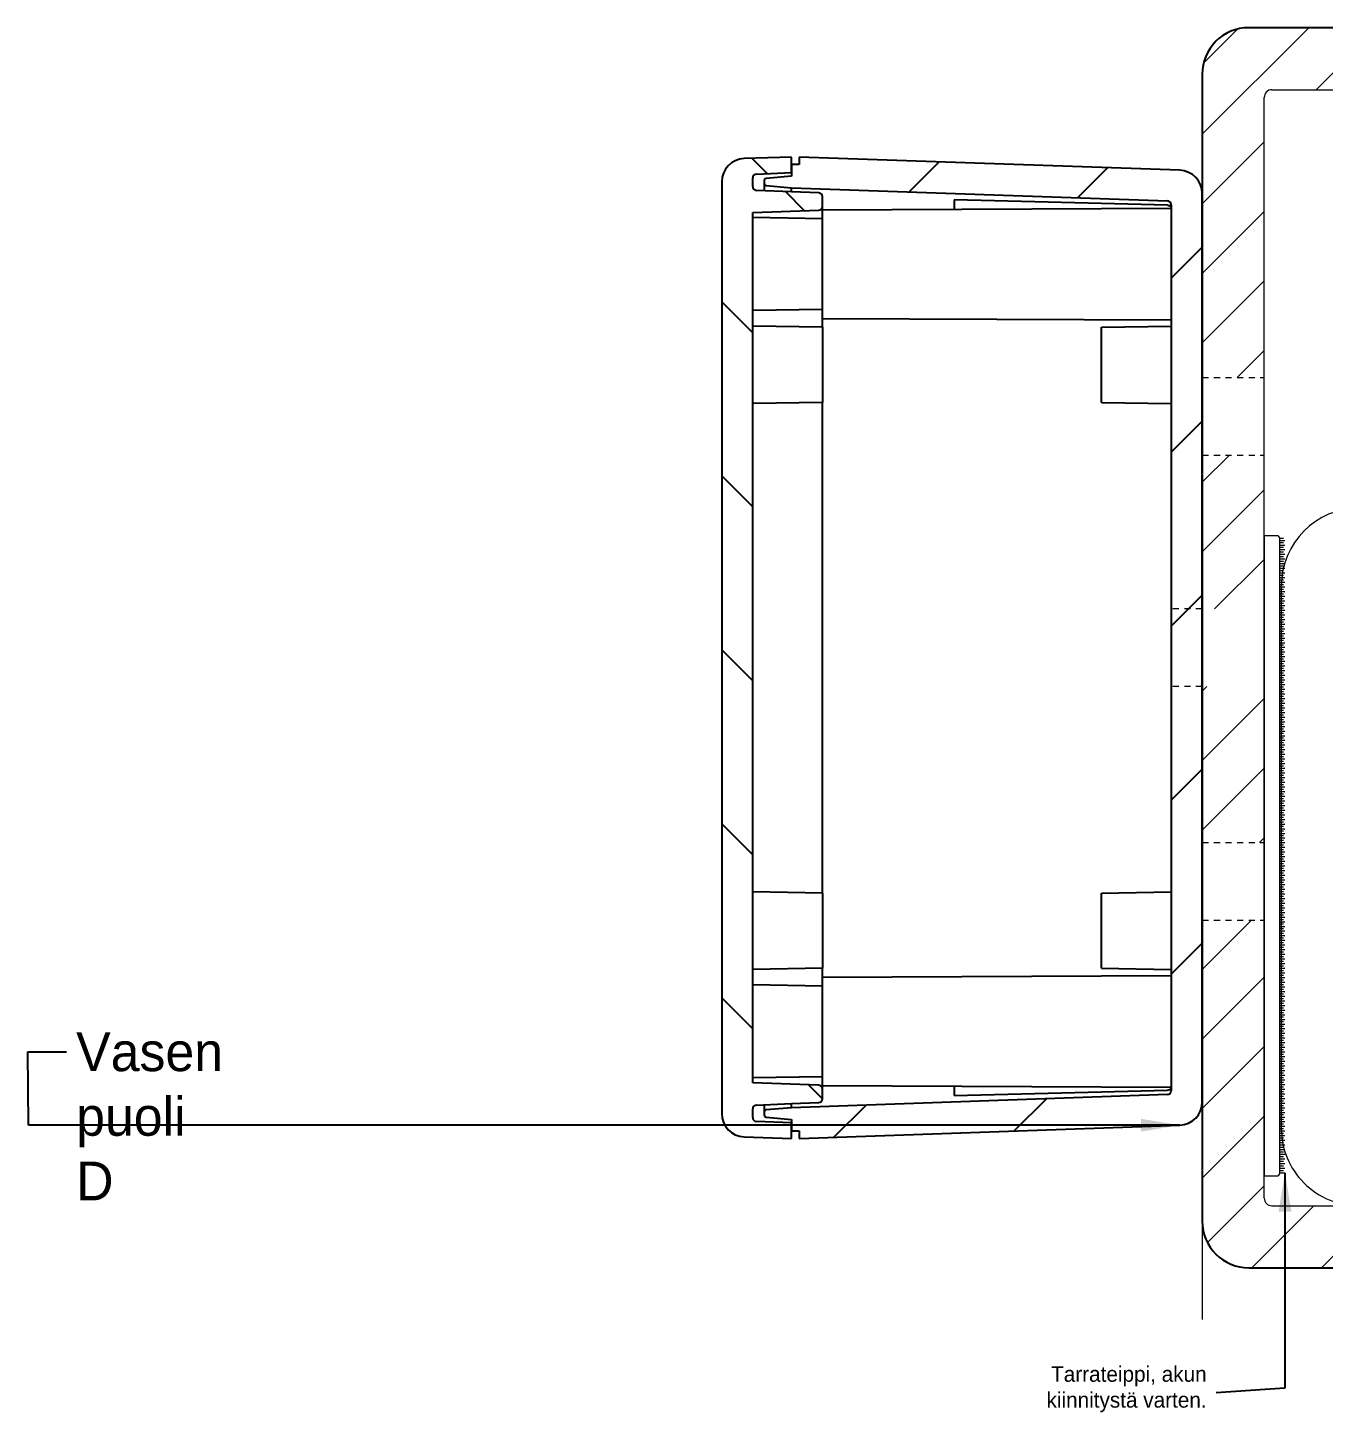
# Model space of a CAD drawing. Header units: millimetres. Extents: x -784753 to 2894, y -738 to 77802.
# Drawn here: x 1876.4 to 1960, y 509.1 to 598.4 of the extents above; entities that cross this region are included whole.
import ezdxf

# ---------------------------------------------------------------- set-up
doc = ezdxf.new("R2010")
doc.units = ezdxf.units.MM
doc.linetypes.add('phl_center', pattern=[0.75, 0.4, -0.35])
doc.layers.add('Comments', color=50, linetype='Continuous')
doc.dimstyles.new('ISO-25', dxfattribs={"dimtxt": 2.5, "dimasz": 2.5, "dimexe": 1.25, "dimexo": 0.625, "dimtad": 1, "dimtxsty": 'Standard', "dimcen": 2.5, "dimadec": 0, "dimazin": 0, "dimtfac": 1, "dimtmove": 0, "dimatfit": 3, "dimfxl": 0, "dimarcsym": 0})
pattern_1 = [(45, (-975.584, -176.4846), (-2.245064, 2.245064), [])]

# ---------------------------------------------------------------- blocks, each defined once
blk = doc.blocks.new('ALUMIINIPUTKI-80x80-FRONTS')
at = {"lineweight": 0}
h = blk.add_hatch(dxfattribs=at)
h.set_pattern_fill('ANSI31', color=252, style=0)
h.set_pattern_definition(pattern_1)
h.paths.add_polyline_path([(4, 42.5), (4, 52.431), (3.6, 52.431), (2.8, 52.431), (2, 52.431), (1.2, 52.431), (0.4, 52.431), (0, 52.431), (0, 45), (0, 42.5)])
h.paths.add_polyline_path([(0.8, 27.431), (1.6, 27.431), (2.4, 27.431), (3.2, 27.431), (4, 27.431), (4, 37.5), (0, 37.5), (0, 27.431)])
h.paths.add_polyline_path([(47.765, 76), (75.5, 76, -0.414214), (76, 75.5), (76, 75.001), (80, 75.001), (80, 77, 0.414214), (77, 80), (44.565, 80), (44.765, 79.9), (44.765, 78.34), (44.765, 76.78), (44.765, 76)])
h.paths.add_polyline_path([(0, 69.301), (0, 57.5), (0, 57.431), (0.8, 57.431), (1.6, 57.431), (2.4, 57.431), (3.2, 57.431), (4, 57.431), (4, 75.5, -0.414214), (4.5, 76), (32.235, 76), (35.235, 76), (35.235, 77.56), (35.235, 79.12), (35.235, 80), (3, 80, 0.414214), (0, 77)])
h.paths.add_polyline_path([(80, 64.452), (80, 70.501), (76, 70.501), (76, 62.272), (76.8, 62.272), (77, 62.522), (77.2, 62.272), (77.6, 62.272), (77.8, 62.522), (78, 62.272), (78.4, 62.272), (78.6, 62.522), (78.8, 62.272), (79.2, 62.272), (79.4, 62.522), (79.6, 62.272), (80, 62.272)])
h.paths.add_polyline_path([(73.136, 3.319), (73.136, 2.919), (75.894, 0.16, -0.223314), (75.952, 0), (77, 0, 0.414214), (80, 3), (80, 8.452), (80, 10.632), (79.8, 10.382), (79.6, 10.632), (79.2, 10.632), (79, 10.382), (78.8, 10.632), (78.4, 10.632), (78.2, 10.382), (78, 10.632), (77.6, 10.632), (77.4, 10.382), (77.2, 10.632), (76, 10.632), (76, 4.5, -0.414214), (75.5, 4), (74.605, 4), (73.136, 4)])
h.paths.add_polyline_path([(46.305, 4), (42.555, 4), (42.555, 3.949), (42.555, 3.549), (42.555, 3.149), (42.555, 2.749), (42.555, 2.349), (42.555, 1.949), (42.555, 1.549), (42.555, 1.149), (42.555, 0.749), (42.555, 0), (47.055, 0), (47.055, 0.549), (47.055, 0.949), (47.055, 1.349), (47.055, 1.749), (47.055, 2.149), (47.055, 2.549), (47.055, 2.949), (47.055, 3.349), (47.055, 3.749), (47.055, 4)])
h.paths.add_polyline_path([(28.751, 4), (28.605, 4), (4.5, 4, -0.414214), (4, 4.5), (4, 22.431), (3.6, 22.431), (2.8, 22.431), (2, 22.431), (1.2, 22.431), (0.4, 22.431), (0, 22.431), (0, 10.699), (0, 3, 0.414214), (3, 0), (27.288, 0, -0.223314), (27.346, 0.16), (30.105, 2.919), (30.105, 3.319), (30.105, 4)])
h.paths.add_polyline_path([(35.178, 4), (35.105, 4), (35.105, 3.319), (35.105, 2.919), (37.863, 0.16, -0.223314), (37.921, 0), (40.555, 0), (40.555, 0.549), (40.555, 0.949), (40.555, 1.349), (40.555, 1.749), (40.555, 2.149), (40.555, 2.549), (40.555, 2.949), (40.555, 3.349), (40.555, 3.749), (40.555, 4), (38.405, 4), (38.205, 4), (36.605, 4), (36.405, 4)])
h.paths.add_polyline_path([(67.955, 4), (66.805, 4), (66.666, 4), (56.905, 4), (51.405, 4), (51.292, 4), (49.055, 4), (49.055, 3.949), (49.055, 3.549), (49.055, 3.149), (49.055, 2.749), (49.055, 2.349), (49.055, 1.949), (49.055, 1.549), (49.055, 1.149), (49.055, 0.749), (49.055, 0), (65.319, 0, -0.223314), (65.377, 0.16), (68.136, 2.919), (68.136, 3.319), (68.136, 4)])
h = blk.add_hatch(dxfattribs=at)
h.set_pattern_fill('ANSI31', color=252, style=0)
h.set_pattern_definition(pattern_1)
h.paths.add_polyline_path([(80, 57.772), (79.8, 57.522), (79.6, 57.772), (79.2, 57.772), (79, 57.522), (78.8, 57.772), (78.4, 57.772), (78.2, 57.522), (78, 57.772), (77.6, 57.772), (77.4, 57.522), (77.2, 57.772), (76, 57.772), (76, 56.452), (80, 56.452)])
h.paths.add_polyline_path([(80, 16.452), (76, 16.452), (76, 15.132), (76.8, 15.132), (77, 15.382), (77.2, 15.132), (77.6, 15.132), (77.8, 15.382), (78, 15.132), (78.4, 15.132), (78.6, 15.382), (78.8, 15.132), (79.2, 15.132), (79.4, 15.382), (79.6, 15.132), (80, 15.132)])
at = {"linetype": 'phl_center', "lineweight": 0}
for p, q in [((35.235, 76), (35.235, 80)), ((44.765, 79.9), (44.765, 76)), ((76, 75.001), (80, 75.001)), ((76, 70.501), (80, 70.501)), ((76, 62.272), (80, 62.272)), ((0, 57.431), (4, 57.431)), ((76, 57.772), (80, 57.772)), ((76, 56.452), (80, 56.452)), ((0, 52.431), (4, 52.431)), ((0, 27.431), (4, 27.431)), ((0, 22.431), (4, 22.431)), ((76, 16.452), (80, 16.452)), ((76, 15.132), (80, 15.132)), ((76, 10.632), (80, 10.632)), ((30.105, 4), (30.105, 0)), ((35.105, 4), (35.105, 0)), ((40.555, 4), (40.555, 0)), ((42.555, 4), (42.555, 0)), ((47.055, 4), (47.055, 0)), ((49.055, 4), (49.055, 0)), ((68.136, 0), (68.136, 4)), ((73.136, 0), (73.136, 4)), ((30.105, 2.849), (27.294, 0)), ((35.105, 2.849), (37.915, 0)), ((68.136, 2.849), (65.377, 0.091)), ((73.136, 2.849), (75.946, 0))]:
    blk.add_line(p, q, dxfattribs=at)
at = {"lineweight": 0}
for p, q in [((4.5, 76), (75.5, 76)), ((4, 4.5), (4, 75.5)), ((76, 75.5), (76, 4.5)), ((0, 54.931), (0, 57.431)), ((0, 54.931), (0, 52.431)), ((0, 40), (0, 45)), ((0, 40), (0, 42.5)), ((4, 42.5), (4, 37.5)), ((0, 24.931), (0, 27.431)), ((0, 24.931), (0, 22.431)), ((4, 4.5), (4, 4.5)), ((4.5, 4), (75.5, 4)), ((4.5, 4), (4.5, 4)), ((32.605, 4), (30.105, 4)), ((32.605, 4), (35.105, 4)), ((41.555, 4), (40.555, 4)), ((41.555, 4), (42.555, 4)), ((48.055, 4), (47.055, 4)), ((48.055, 4), (49.055, 4)), ((65.377, 0.091), (65.325, 0)), ((70.636, 0), (68.136, 0)), ((70.636, 0), (73.136, 0))]:
    blk.add_line(p, q, dxfattribs=at)
blk.add_lwpolyline([(3, 0), (77, 0, 0.414214), (80, 3), (80, 77, 0.414214), (77, 80), (3, 80, 0.414214), (0, 77), (0, 3, 0.414214)], format="xyb", close=True)
for centre, start, end in [((4.5, 75.5), 90, 180), ((75.5, 75.5), 0, 90), ((4.5, 4.5), 180, 270), ((75.5, 4.5), 270, 0)]:
    blk.add_arc(centre, 0.5, start, end, dxfattribs=at)
blk = doc.blocks.new('HAMMOND-1591XXBTBU-FRONT')
h = blk.add_hatch()
h.set_pattern_fill('ANSI31', color=256, scale=63.5, style=0)
h.set_pattern_definition([(45, (881.298, -183.769), (-5.61266, 5.61266), [])])
edge = h.paths.add_edge_path()
edge.add_ellipse((1132.368, 84.357), major_axis=(0, 1.5), ratio=1, start_angle=0, end_angle=88)
edge.add_line((1130.869, 84.409), (1130.762, 81.357))
edge.add_line((1130.762, 81.357), (1131.245, 81.357))
edge.add_line((1131.245, 81.357), (1131.762, 81.357))
edge.add_line((1131.762, 81.357), (1131.861, 83.618))
edge.add_ellipse((1132.111, 83.607), major_axis=(0.011, 0.25), ratio=1, start_angle=2.5, end_angle=90, ccw=False)
edge.add_line((1132.111, 83.857), (1132.664, 83.857))
edge.add_ellipse((1132.664, 83.607), major_axis=(0, 0.25), ratio=1, start_angle=272.5, end_angle=360, ccw=False)
edge.add_line((1132.913, 83.618), (1133.012, 81.357))
edge.add_line((1133.012, 81.357), (1133.073, 79.598))
edge.add_ellipse((1133.323, 79.607), major_axis=(-0.009, 0.25), ratio=1, start_angle=90, end_angle=178)
edge.add_line((1133.323, 79.357), (1133.951, 79.357))
edge.add_ellipse((1133.951, 79.607), major_axis=(0, -0.25), ratio=1, start_angle=0, end_angle=88)
edge.add_line((1134.201, 79.598), (1134.349, 83.857))
edge.add_line((1134.349, 83.857), (1190.491, 83.857))
edge.add_line((1190.491, 83.857), (1190.639, 79.598))
edge.add_ellipse((1190.889, 79.607), major_axis=(-0.25, -0.009), ratio=1, start_angle=360, end_angle=448)
edge.add_line((1190.889, 79.357), (1191.517, 79.357))
edge.add_ellipse((1191.517, 79.607), major_axis=(0.25, 0), ratio=1, start_angle=270, end_angle=358)
edge.add_line((1191.767, 79.598), (1191.828, 81.357))
edge.add_line((1191.828, 81.357), (1191.927, 83.618))
edge.add_ellipse((1192.177, 83.607), major_axis=(0.011, 0.25), ratio=1, start_angle=2.5, end_angle=90, ccw=False)
edge.add_line((1192.177, 83.857), (1192.73, 83.857))
edge.add_ellipse((1192.73, 83.607), major_axis=(0, 0.25), ratio=1, start_angle=272.5, end_angle=360, ccw=False)
edge.add_line((1192.979, 83.618), (1193.078, 81.357))
edge.add_line((1193.078, 81.357), (1193.595, 81.357))
edge.add_line((1193.595, 81.357), (1194.078, 81.357))
edge.add_line((1194.078, 81.357), (1193.971, 84.409))
edge.add_ellipse((1192.472, 84.357), major_axis=(1.499, 0.052), ratio=1, start_angle=0, end_angle=88)
edge.add_line((1192.472, 85.857), (1132.368, 85.857))
h = blk.add_hatch()
h.set_pattern_fill('ANSI31', color=256, scale=63.5, angle=-90, style=0)
h.set_pattern_definition([(-45, (881.298, -183.769), (5.61266, 5.61266), [])])
edge = h.paths.add_edge_path()
edge.add_line((1194.078, 80.857), (1193.595, 80.857))
edge.add_line((1193.595, 80.857), (1193.595, 81.357))
edge.add_line((1193.595, 81.357), (1193.078, 81.357))
edge.add_line((1193.078, 81.357), (1192.844, 81.357))
edge.add_line((1192.844, 81.357), (1192.701, 82.993))
edge.add_ellipse((1192.577, 82.982), major_axis=(0.125, 0.011), ratio=1, start_angle=0, end_angle=85)
edge.add_line((1192.577, 83.107), (1192.362, 83.107))
edge.add_ellipse((1192.362, 82.982), major_axis=(-0.125, 0), ratio=1, start_angle=270, end_angle=355)
edge.add_line((1192.237, 82.993), (1192.094, 81.357))
edge.add_line((1192.094, 81.357), (1191.247, 57.098))
edge.add_ellipse((1190.997, 57.107), major_axis=(-0.009, -0.25), ratio=1, start_angle=2, end_angle=90, ccw=False)
edge.add_line((1190.997, 56.857), (1133.843, 56.857))
edge.add_ellipse((1133.843, 57.107), major_axis=(0, -0.25), ratio=1, start_angle=272, end_angle=360, ccw=False)
edge.add_line((1133.593, 57.098), (1132.746, 81.357))
edge.add_line((1132.746, 81.357), (1132.603, 82.993))
edge.add_ellipse((1132.478, 82.982), major_axis=(-0.011, 0.125), ratio=1, start_angle=270, end_angle=355)
edge.add_line((1132.478, 83.107), (1132.264, 83.107))
edge.add_ellipse((1132.264, 82.982), major_axis=(0, 0.125), ratio=1, start_angle=0, end_angle=85)
edge.add_line((1132.139, 82.993), (1131.996, 81.357))
edge.add_line((1131.996, 81.357), (1131.762, 81.357))
edge.add_line((1131.762, 81.357), (1131.245, 81.357))
edge.add_line((1131.245, 81.357), (1131.245, 80.857))
edge.add_line((1131.245, 80.857), (1130.762, 80.857))
edge.add_line((1130.762, 80.857), (1131.619, 56.305))
edge.add_ellipse((1133.119, 56.357), major_axis=(0.052, -1.499), ratio=1, start_angle=270, end_angle=358)
edge.add_line((1133.119, 54.857), (1191.722, 54.857))
edge.add_ellipse((1191.722, 56.357), major_axis=(0, -1.5), ratio=1, start_angle=0, end_angle=88)
edge.add_line((1193.221, 56.305), (1194.078, 80.857))
for p, q in [((1192.472, 85.857), (1132.368, 85.857)), ((1130.869, 84.409), (1130.762, 81.357)), ((1194.078, 81.357), (1193.971, 84.409)), ((1131.762, 81.357), (1131.861, 83.618)), ((1132.111, 83.857), (1132.664, 83.857)), ((1132.478, 83.107), (1132.264, 83.107)), ((1132.936, 83.107), (1132.478, 83.107)), ((1132.913, 83.618), (1133.012, 81.357)), ((1134.201, 79.598), (1134.349, 83.857)), ((1134.349, 83.857), (1190.491, 83.857)), ((1134.749, 79.357), (1134.67, 83.857)), ((1140.591, 79.357), (1140.67, 83.857)), ((1141.749, 79.357), (1141.67, 83.857)), ((1146.591, 79.357), (1146.67, 83.857)), ((1178.249, 79.357), (1178.17, 83.857)), ((1183.091, 79.357), (1183.17, 83.857)), ((1184.249, 79.357), (1184.17, 83.857)), ((1190.091, 79.357), (1190.17, 83.857)), ((1190.491, 83.857), (1190.639, 79.598)), ((1191.828, 81.357), (1191.927, 83.618)), ((1192.362, 83.107), (1191.905, 83.107)), ((1192.177, 83.857), (1192.73, 83.857)), ((1192.577, 83.107), (1192.362, 83.107)), ((1192.979, 83.618), (1193.078, 81.357)), ((1132.139, 82.993), (1131.996, 81.357)), ((1132.746, 81.357), (1132.603, 82.993)), ((1192.237, 82.993), (1192.094, 81.357)), ((1192.844, 81.357), (1192.701, 82.993)), ((1130.762, 81.357), (1131.762, 81.357)), ((1131.996, 81.357), (1131.245, 81.357)), ((1131.245, 81.357), (1131.245, 80.857)), ((1133.593, 57.098), (1132.746, 81.357)), ((1132.746, 81.357), (1133.012, 81.357)), ((1133.012, 81.357), (1133.073, 79.598)), ((1192.094, 81.357), (1191.247, 57.098)), ((1191.767, 79.598), (1191.828, 81.357)), ((1191.828, 81.357), (1192.094, 81.357)), ((1193.595, 81.357), (1192.844, 81.357)), ((1193.078, 81.357), (1194.078, 81.357)), ((1193.595, 80.857), (1193.595, 81.357)), ((1131.245, 80.857), (1130.762, 80.857)), ((1130.762, 80.857), (1131.619, 56.305)), ((1193.221, 56.305), (1194.078, 80.857)), ((1194.078, 80.857), (1193.595, 80.857)), ((1133.323, 79.357), (1133.951, 79.357)), ((1133.951, 79.357), (1134.17, 79.357)), ((1134.17, 79.357), (1134.072, 56.857)), ((1134.17, 79.357), (1141.17, 79.357)), ((1141.17, 79.357), (1141.268, 56.857)), ((1141.17, 79.357), (1141.749, 79.357)), ((1146.591, 79.357), (1141.749, 79.357)), ((1146.591, 79.357), (1178.249, 79.357)), ((1183.091, 79.357), (1178.249, 79.357)), ((1183.091, 79.357), (1183.67, 79.357)), ((1183.67, 79.357), (1183.572, 56.857)), ((1183.67, 79.357), (1190.67, 79.357)), ((1190.67, 79.357), (1190.768, 56.857)), ((1190.67, 79.357), (1190.889, 79.357)), ((1190.889, 79.357), (1191.517, 79.357)), ((1134.133, 70.857), (1133.529, 70.857)), ((1191.311, 70.857), (1190.707, 70.857)), ((1141.748, 61.357), (1141.67, 56.857)), ((1141.748, 61.357), (1146.591, 61.357)), ((1146.591, 61.357), (1146.67, 56.857)), ((1178.249, 61.357), (1178.17, 56.857)), ((1178.249, 61.357), (1183.092, 61.357)), ((1183.092, 61.357), (1183.17, 56.857)), ((1190.997, 56.857), (1133.843, 56.857)), ((1133.119, 54.857), (1191.722, 54.857))]:
    blk.add_line(p, q)
at = {"linetype": 'phl_center', "lineweight": 0}
for p, q in [((1159.92, 54.857), (1159.92, 56.857)), ((1164.92, 54.857), (1164.92, 56.857))]:
    blk.add_line(p, q, dxfattribs=at)
at = {"flags": 128}
for points in [[(1134.053, 56.857), (1134.042, 56.857), (1134.03, 56.859), (1134.019, 56.861), (1134.008, 56.865), (1133.997, 56.869), (1133.986, 56.874), (1133.975, 56.881), (1133.965, 56.888), (1133.955, 56.896), (1133.946, 56.904), (1133.937, 56.914), (1133.928, 56.925), (1133.92, 56.936), (1133.912, 56.948), (1133.905, 56.96), (1133.899, 56.973), (1133.893, 56.987), (1133.888, 57.002), (1133.883, 57.016), (1133.88, 57.032), (1133.877, 57.047), (1133.874, 57.063), (1133.873, 57.079), (1133.872, 57.095)], [(1190.968, 57.095), (1190.967, 57.079), (1190.966, 57.063), (1190.963, 57.047), (1190.96, 57.032), (1190.957, 57.016), (1190.952, 57.002), (1190.947, 56.987), (1190.941, 56.973), (1190.935, 56.96), (1190.928, 56.948), (1190.92, 56.936), (1190.912, 56.924), (1190.903, 56.914), (1190.894, 56.904), (1190.885, 56.896), (1190.875, 56.888), (1190.865, 56.88), (1190.854, 56.874), (1190.843, 56.869), (1190.832, 56.865), (1190.821, 56.861), (1190.81, 56.859), (1190.799, 56.857), (1190.787, 56.857)]]:
    blk.add_lwpolyline(points, dxfattribs=at)
for centre, radius, start, end in [((1132.368, 84.357), 1.5, 90, 178), ((1192.472, 84.357), 1.5, 2, 90), ((1132.111, 83.607), 0.25, 90, 177.5), ((1132.264, 82.982), 0.125, 90, 175), ((1132.478, 82.982), 0.125, 5, 90), ((1132.664, 83.607), 0.25, 2.5, 90), ((1192.177, 83.607), 0.25, 90, 177.5), ((1192.362, 82.982), 0.125, 90, 175), ((1192.577, 82.982), 0.125, 5, 90), ((1192.73, 83.607), 0.25, 2.5, 90), ((1133.323, 79.607), 0.25, 182, 270), ((1133.951, 79.607), 0.25, 270, 358), ((1190.889, 79.607), 0.25, 182, 270), ((1191.517, 79.607), 0.25, 270, 358), ((1133.119, 56.357), 1.5, 182, 270), ((1133.843, 57.107), 0.25, 182, 270), ((1190.997, 57.107), 0.25, 270, 358), ((1191.722, 56.357), 1.5, 270, 358)]:
    blk.add_arc(centre, radius, start, end)
for centre, major_axis, start_param, end_param in [((1134.602, 85.502), (-2.587, 114.58), 1.698683, 1.821053), ((1190.238, 85.502), (2.587, 114.58), 4.462133, 4.584503)]:
    blk.add_ellipse(centre, major_axis=major_axis, ratio=0.012351, start_param=start_param, end_param=end_param)
blk = doc.blocks.new('TARRATEIPPI-LEFT')
at = {"lineweight": 0}
for p, q in [((980.384, 223.712), (979.584, 223.712)), ((979.584, 223.712), (979.584, 182.407)), ((980.584, 182.607), (980.584, 223.512)), ((980.584, 223.412), (980.925, 223.412)), ((980.585, 223.564), (980.827, 223.564)), ((980.584, 223.112), (980.925, 223.112)), ((980.584, 222.812), (980.925, 222.812)), ((980.584, 222.512), (980.925, 222.512)), ((980.585, 223.264), (980.827, 223.264)), ((980.585, 222.964), (980.827, 222.964)), ((980.585, 222.664), (980.827, 222.664)), ((980.584, 222.212), (980.925, 222.212)), ((980.584, 221.912), (980.925, 221.912)), ((980.584, 221.612), (980.925, 221.612)), ((980.585, 222.364), (980.827, 222.364)), ((980.585, 222.064), (980.827, 222.064)), ((980.585, 221.764), (980.827, 221.764)), ((980.584, 221.312), (980.925, 221.312)), ((980.584, 221.012), (980.925, 221.012)), ((980.584, 220.712), (980.925, 220.712)), ((980.585, 221.464), (980.827, 221.464)), ((980.585, 221.164), (980.827, 221.164)), ((980.585, 220.864), (980.827, 220.864)), ((980.584, 220.412), (980.925, 220.412)), ((980.584, 220.112), (980.925, 220.112)), ((980.584, 219.812), (980.925, 219.812)), ((980.585, 220.564), (980.827, 220.564)), ((980.585, 220.264), (980.827, 220.264)), ((980.585, 219.964), (980.827, 219.964)), ((980.584, 219.512), (980.925, 219.512)), ((980.584, 219.212), (980.925, 219.212)), ((980.584, 218.912), (980.925, 218.912)), ((980.585, 219.664), (980.827, 219.664)), ((980.585, 219.364), (980.827, 219.364)), ((980.585, 219.064), (980.827, 219.064)), ((980.584, 218.612), (980.925, 218.612)), ((980.584, 218.312), (980.925, 218.312)), ((980.584, 218.012), (980.925, 218.012)), ((980.585, 218.764), (980.827, 218.764)), ((980.585, 218.464), (980.827, 218.464)), ((980.585, 218.164), (980.827, 218.164)), ((980.584, 217.712), (980.925, 217.712)), ((980.584, 217.412), (980.925, 217.412)), ((980.584, 217.112), (980.925, 217.112)), ((980.585, 217.864), (980.827, 217.864)), ((980.585, 217.564), (980.827, 217.564)), ((980.585, 217.264), (980.827, 217.264)), ((980.584, 216.812), (980.925, 216.812)), ((980.584, 216.512), (980.925, 216.512)), ((980.584, 216.212), (980.925, 216.212)), ((980.585, 216.964), (980.827, 216.964)), ((980.585, 216.664), (980.827, 216.664)), ((980.585, 216.364), (980.827, 216.364)), ((980.584, 215.912), (980.925, 215.912)), ((980.584, 215.612), (980.925, 215.612)), ((980.584, 215.312), (980.925, 215.312)), ((980.585, 216.064), (980.827, 216.064)), ((980.585, 215.764), (980.827, 215.764)), ((980.585, 215.464), (980.827, 215.464)), ((980.584, 215.012), (980.925, 215.012)), ((980.584, 214.712), (980.925, 214.712)), ((980.584, 214.412), (980.925, 214.412)), ((980.585, 215.164), (980.827, 215.164)), ((980.585, 214.864), (980.827, 214.864)), ((980.585, 214.564), (980.827, 214.564)), ((980.584, 214.112), (980.925, 214.112)), ((980.584, 213.812), (980.925, 213.812)), ((980.584, 213.512), (980.925, 213.512)), ((980.585, 214.264), (980.827, 214.264)), ((980.585, 213.964), (980.827, 213.964)), ((980.585, 213.664), (980.827, 213.664)), ((980.584, 213.212), (980.925, 213.212)), ((980.584, 212.912), (980.925, 212.912)), ((980.584, 212.612), (980.925, 212.612)), ((980.585, 213.364), (980.827, 213.364)), ((980.585, 213.064), (980.827, 213.064)), ((980.585, 212.764), (980.827, 212.764)), ((980.584, 212.312), (980.925, 212.312)), ((980.584, 212.012), (980.925, 212.012)), ((980.584, 211.712), (980.925, 211.712)), ((980.585, 212.464), (980.827, 212.464)), ((980.585, 212.164), (980.827, 212.164)), ((980.585, 211.864), (980.827, 211.864)), ((980.584, 211.412), (980.925, 211.412)), ((980.584, 211.112), (980.925, 211.112)), ((980.584, 210.812), (980.925, 210.812)), ((980.585, 211.564), (980.827, 211.564)), ((980.585, 211.264), (980.827, 211.264)), ((980.585, 210.964), (980.827, 210.964)), ((980.584, 210.512), (980.925, 210.512)), ((980.584, 210.212), (980.925, 210.212)), ((980.584, 209.912), (980.925, 209.912)), ((980.585, 210.664), (980.827, 210.664)), ((980.585, 210.364), (980.827, 210.364)), ((980.585, 210.064), (980.827, 210.064)), ((980.584, 209.612), (980.925, 209.612)), ((980.584, 209.312), (980.925, 209.312)), ((980.585, 209.764), (980.827, 209.764)), ((980.585, 209.464), (980.827, 209.464)), ((980.585, 209.164), (980.827, 209.164)), ((980.584, 209.012), (980.925, 209.012)), ((980.584, 208.712), (980.925, 208.712)), ((980.584, 208.412), (980.925, 208.412)), ((980.585, 208.864), (980.827, 208.864)), ((980.585, 208.564), (980.827, 208.564)), ((980.585, 208.264), (980.827, 208.264)), ((980.584, 208.112), (980.925, 208.112)), ((980.584, 207.812), (980.925, 207.812)), ((980.584, 207.512), (980.925, 207.512)), ((980.585, 207.964), (980.827, 207.964)), ((980.585, 207.664), (980.827, 207.664)), ((980.585, 207.364), (980.827, 207.364)), ((980.584, 207.212), (980.925, 207.212)), ((980.584, 206.912), (980.925, 206.912)), ((980.584, 206.612), (980.925, 206.612)), ((980.585, 207.064), (980.827, 207.064)), ((980.585, 206.764), (980.827, 206.764)), ((980.585, 206.464), (980.827, 206.464)), ((980.584, 206.312), (980.925, 206.312)), ((980.584, 206.012), (980.925, 206.012)), ((980.584, 205.712), (980.925, 205.712)), ((980.585, 206.164), (980.827, 206.164)), ((980.585, 205.864), (980.827, 205.864)), ((980.585, 205.564), (980.827, 205.564)), ((980.584, 205.412), (980.925, 205.412)), ((980.584, 205.112), (980.925, 205.112)), ((980.584, 204.812), (980.925, 204.812)), ((980.585, 205.264), (980.827, 205.264)), ((980.585, 204.964), (980.827, 204.964)), ((980.585, 204.664), (980.827, 204.664)), ((980.584, 204.512), (980.925, 204.512)), ((980.584, 204.212), (980.925, 204.212)), ((980.584, 203.912), (980.925, 203.912)), ((980.585, 204.364), (980.827, 204.364)), ((980.585, 204.064), (980.827, 204.064)), ((980.585, 203.764), (980.827, 203.764)), ((980.584, 203.612), (980.925, 203.612)), ((980.584, 203.312), (980.925, 203.312)), ((980.584, 203.012), (980.925, 203.012)), ((980.585, 203.464), (980.827, 203.464)), ((980.585, 203.164), (980.827, 203.164)), ((980.585, 202.864), (980.827, 202.864)), ((980.584, 202.712), (980.925, 202.712)), ((980.584, 202.412), (980.925, 202.412)), ((980.584, 202.112), (980.925, 202.112)), ((980.585, 202.564), (980.827, 202.564)), ((980.585, 202.264), (980.827, 202.264)), ((980.585, 201.964), (980.827, 201.964)), ((980.584, 201.812), (980.925, 201.812)), ((980.584, 201.512), (980.925, 201.512)), ((980.584, 201.212), (980.925, 201.212)), ((980.585, 201.664), (980.827, 201.664)), ((980.585, 201.364), (980.827, 201.364)), ((980.585, 201.064), (980.827, 201.064)), ((980.584, 200.912), (980.925, 200.912)), ((980.584, 200.612), (980.925, 200.612)), ((980.584, 200.312), (980.925, 200.312)), ((980.585, 200.764), (980.827, 200.764)), ((980.585, 200.464), (980.827, 200.464)), ((980.585, 200.164), (980.827, 200.164)), ((980.584, 200.012), (980.925, 200.012)), ((980.584, 199.712), (980.925, 199.712)), ((980.584, 199.412), (980.925, 199.412)), ((980.585, 199.864), (980.827, 199.864)), ((980.585, 199.564), (980.827, 199.564)), ((980.585, 199.264), (980.827, 199.264)), ((980.584, 199.112), (980.925, 199.112)), ((980.584, 198.812), (980.925, 198.812)), ((980.584, 198.512), (980.925, 198.512)), ((980.585, 198.964), (980.827, 198.964)), ((980.585, 198.664), (980.827, 198.664)), ((980.585, 198.364), (980.827, 198.364)), ((980.584, 198.212), (980.925, 198.212)), ((980.584, 197.912), (980.925, 197.912)), ((980.584, 197.612), (980.925, 197.612)), ((980.585, 198.064), (980.827, 198.064)), ((980.585, 197.764), (980.827, 197.764)), ((980.585, 197.464), (980.827, 197.464)), ((980.584, 197.312), (980.925, 197.312)), ((980.584, 197.012), (980.925, 197.012)), ((980.584, 196.712), (980.925, 196.712)), ((980.585, 197.164), (980.827, 197.164)), ((980.585, 196.864), (980.827, 196.864)), ((980.585, 196.564), (980.827, 196.564)), ((980.584, 196.412), (980.925, 196.412)), ((980.584, 196.112), (980.925, 196.112)), ((980.584, 195.812), (980.925, 195.812)), ((980.585, 196.264), (980.827, 196.264)), ((980.585, 195.964), (980.827, 195.964)), ((980.585, 195.664), (980.827, 195.664)), ((980.584, 195.512), (980.925, 195.512)), ((980.584, 195.212), (980.925, 195.212)), ((980.584, 194.912), (980.925, 194.912)), ((980.585, 195.364), (980.827, 195.364)), ((980.585, 195.064), (980.827, 195.064)), ((980.585, 194.764), (980.827, 194.764)), ((980.584, 194.612), (980.925, 194.612)), ((980.584, 194.312), (980.925, 194.312)), ((980.584, 194.012), (980.925, 194.012)), ((980.585, 194.464), (980.827, 194.464)), ((980.585, 194.164), (980.827, 194.164)), ((980.585, 193.864), (980.827, 193.864)), ((980.584, 193.712), (980.925, 193.712)), ((980.584, 193.412), (980.925, 193.412)), ((980.584, 193.112), (980.925, 193.112)), ((980.585, 193.564), (980.827, 193.564)), ((980.585, 193.264), (980.827, 193.264)), ((980.585, 192.964), (980.827, 192.964)), ((980.584, 192.812), (980.925, 192.812)), ((980.584, 192.512), (980.925, 192.512)), ((980.584, 192.212), (980.925, 192.212)), ((980.585, 192.664), (980.827, 192.664)), ((980.585, 192.364), (980.827, 192.364)), ((980.585, 192.064), (980.827, 192.064)), ((980.584, 191.912), (980.925, 191.912)), ((980.584, 191.612), (980.925, 191.612)), ((980.584, 191.312), (980.925, 191.312)), ((980.585, 191.764), (980.827, 191.764)), ((980.585, 191.464), (980.827, 191.464)), ((980.585, 191.164), (980.827, 191.164)), ((980.584, 191.012), (980.925, 191.012)), ((980.584, 190.712), (980.925, 190.712)), ((980.584, 190.412), (980.925, 190.412)), ((980.585, 190.864), (980.827, 190.864)), ((980.585, 190.564), (980.827, 190.564)), ((980.585, 190.264), (980.827, 190.264)), ((980.584, 190.112), (980.925, 190.112)), ((980.584, 189.812), (980.925, 189.812)), ((980.584, 189.512), (980.925, 189.512)), ((980.585, 189.964), (980.827, 189.964)), ((980.585, 189.664), (980.827, 189.664)), ((980.585, 189.364), (980.827, 189.364)), ((980.584, 189.212), (980.925, 189.212)), ((980.584, 188.912), (980.925, 188.912)), ((980.584, 188.612), (980.925, 188.612)), ((980.585, 189.064), (980.827, 189.064)), ((980.585, 188.764), (980.827, 188.764)), ((980.584, 188.312), (980.925, 188.312)), ((980.584, 188.012), (980.925, 188.012)), ((980.584, 187.712), (980.925, 187.712)), ((980.585, 188.464), (980.827, 188.464)), ((980.585, 188.164), (980.827, 188.164)), ((980.585, 187.864), (980.827, 187.864)), ((980.584, 187.412), (980.925, 187.412)), ((980.584, 187.112), (980.925, 187.112)), ((980.584, 186.812), (980.925, 186.812)), ((980.585, 187.564), (980.827, 187.564)), ((980.585, 187.264), (980.827, 187.264)), ((980.585, 186.964), (980.827, 186.964)), ((980.584, 186.512), (980.925, 186.512)), ((980.584, 186.212), (980.925, 186.212)), ((980.584, 185.912), (980.925, 185.912)), ((980.585, 186.664), (980.827, 186.664)), ((980.585, 186.364), (980.827, 186.364)), ((980.585, 186.064), (980.827, 186.064)), ((980.584, 185.612), (980.925, 185.612)), ((980.584, 185.312), (980.925, 185.312)), ((980.584, 185.012), (980.925, 185.012)), ((980.585, 185.764), (980.827, 185.764)), ((980.585, 185.464), (980.827, 185.464)), ((980.585, 185.164), (980.827, 185.164)), ((980.584, 184.712), (980.925, 184.712)), ((980.584, 184.412), (980.925, 184.412)), ((980.584, 184.112), (980.925, 184.112)), ((980.585, 184.864), (980.827, 184.864)), ((980.585, 184.564), (980.827, 184.564)), ((980.585, 184.264), (980.827, 184.264)), ((980.584, 183.812), (980.925, 183.812)), ((980.584, 183.512), (980.925, 183.512)), ((980.584, 183.212), (980.925, 183.212)), ((980.585, 183.964), (980.827, 183.964)), ((980.585, 183.664), (980.827, 183.664)), ((980.585, 183.364), (980.827, 183.364)), ((979.584, 182.407), (979.584, 182.407)), ((979.584, 182.407), (980.384, 182.407)), ((980.584, 182.912), (980.925, 182.912)), ((980.584, 182.612), (980.925, 182.612)), ((980.585, 183.064), (980.827, 183.064)), ((980.585, 182.764), (980.827, 182.764))]:
    blk.add_line(p, q, dxfattribs=at)
for centre, start, end in [((980.384, 223.512), 0, 90), ((980.384, 182.607), 270, 0)]:
    blk.add_arc(centre, 0.2, start, end, dxfattribs=at)
blk = doc.blocks.new('AKKU-FRONTS')
at = {"lineweight": 0}
for p, q in [((974.645, 104.175), (961.645, 104.175)), ((956.645, 99.175), (956.645, 64.175)), ((979.645, 64.175), (979.645, 99.175)), ((968.158, 91.538), (968.158, 86.828)), ((968.158, 86.828), (962.741, 86.828)), ((962.741, 86.828), (972.868, 86.828)), ((971.572, 85.415), (963.801, 85.415)), ((965.214, 85.415), (971.572, 85.415)), ((968.059, 85.415), (968.059, 81.133)), ((961.645, 59.175), (974.645, 59.175))]:
    blk.add_line(p, q, dxfattribs=at)
for centre, start, end in [((961.645, 99.175), 450, 540), ((974.645, 99.175), 0, 90), ((961.645, 64.175), 540, 630), ((974.645, 64.175), 270, 360)]:
    blk.add_arc(centre, 5, start, end, dxfattribs=at)
at = {"lineweight": 0, "insert": (961.071, 100.67), "char_height": 2.5, "width": 13.1061, "attachment_point": 1}
blk.add_mtext('8.6-15V', dxfattribs=at)

msp = doc.modelspace()

# ---------------------------------------------------------------- linework, layer by layer
at = {"lineweight": 0}
for p, q in [((1952.195, 573.413), (1952.195, 575.913)), ((1952.195, 575.843), (1952.195, 570.843)), ((1952.195, 523.91), (1952.195, 515.08))]:
    msp.add_line(p, q, dxfattribs=at)

# ---------------------------------------------------------------- block references
msp.add_blockref('ALUMIINIPUTKI-80x80-FRONTS', (1952.195, 518.413))
at = {"lineweight": 0, "rotation": 89.99999999999999}
msp.add_blockref('HAMMOND-1591XXBTBU-FRONT', (2007.052, -604.007), dxfattribs=at)
at = {"lineweight": 0}
for name, p in [('AKKU-FRONTS', (1000.654, 463.238)), ('TARRATEIPPI-LEFT', (976.611, 341.928))]:
    msp.add_blockref(name, p, dxfattribs=at)

# ---------------------------------------------------------------- texts
at = {"layer": 'Comments', "lineweight": 0, "insert": (1879.55, 533.598), "char_height": 2.5, "width": 0.22237, "attachment_point": 1}
msp.add_mtext('Vasen puoli D', dxfattribs=at)
at = {"layer": 'Comments', "lineweight": 0, "insert": (1952.481, 509.09), "char_height": 1, "attachment_point": 9}
msp.add_mtext('Tarrateippi, akun \\Pkiinnitystä varten.', dxfattribs=at)

# ---------------------------------------------------------------- leaders
at = {"layer": 'Comments', "lineweight": 0, "annotation_type": 0, "has_hookline": 1}
for points, hookline_direction, text_width in [([(1950.747, 527.612), (1876.479, 527.612), (1876.425, 532.348), (1878.925, 532.348)], 0, 29.583), ([(1957.536, 524.54), (1957.536, 510.641), (1953.106, 510.34)], 1, 16.167)]:
    msp.add_leader(points, dimstyle='ISO-25', override={"dimgap": 0.625, "dimtad": 0}, dxfattribs=dict(at, hookline_direction=hookline_direction, text_width=text_width))

doc.saveas('drawing.dxf')
